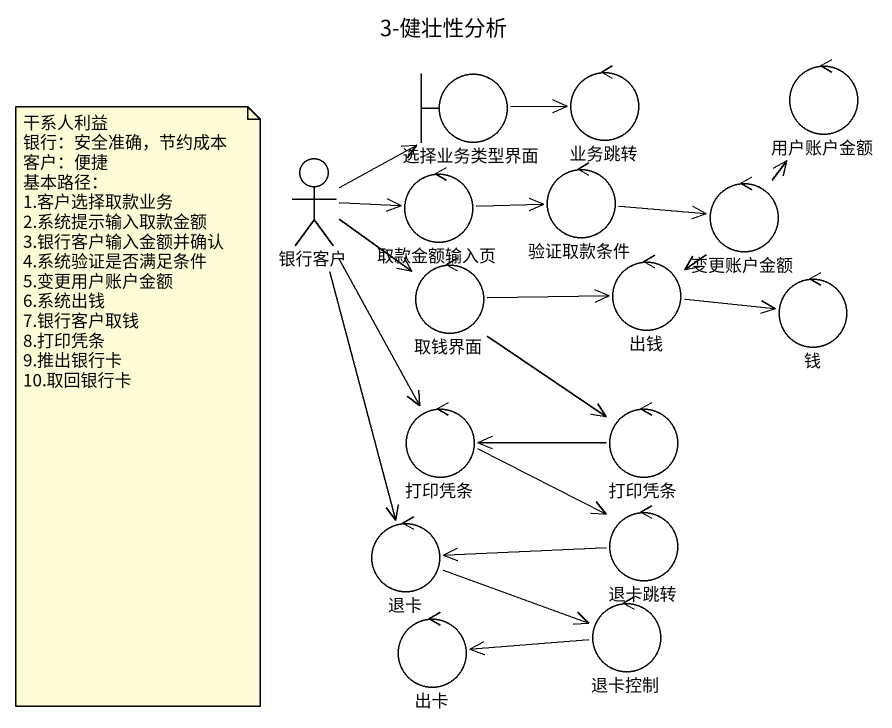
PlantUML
@startuml
title 3-健壮性分析
boundary 选择业务类型界面
control 业务跳转
control 用户账户金额
actor 银行客户
control 取款金额输入页
control 验证取款条件
control 变更账户金额
control 取钱界面
control 出钱
control 钱
control 打印凭条
control "打印凭条" as 打印凭条_2
control 退卡
control 退卡跳转
control 出卡
control 退卡控制
选择业务类型界面 -right-> 业务跳转
银行客户 -up-> 选择业务类型界面
银行客户 -right-> 取款金额输入页
银行客户 --> 取钱界面
银行客户 --> 打印凭条
银行客户 --> 退卡
取款金额输入页 -right-> 验证取款条件
验证取款条件 -right-> 变更账户金额
变更账户金额 -up-> 用户账户金额
变更账户金额 --> 出钱
取钱界面 -right-> 出钱
取钱界面 --> 打印凭条_2
出钱 -right-> 钱
打印凭条 -right-> 退卡跳转
打印凭条_2 -left-> 打印凭条
退卡 -right-> 退卡控制
退卡跳转 -left-> 退卡
退卡控制 -left-> 出卡
note as N1
  干系人利益
  银行：安全准确，节约成本
  客户：便捷
  基本路径：
  1.客户选择取款业务
  2.系统提示输入取款金额
  3.银行客户输入金额并确认
  4.系统验证是否满足条件
  5.变更用户账户金额
  6.系统出钱
  7.银行客户取钱
  8.打印凭条
  9.推出银行卡
  10.取回银行卡
end note
@enduml
